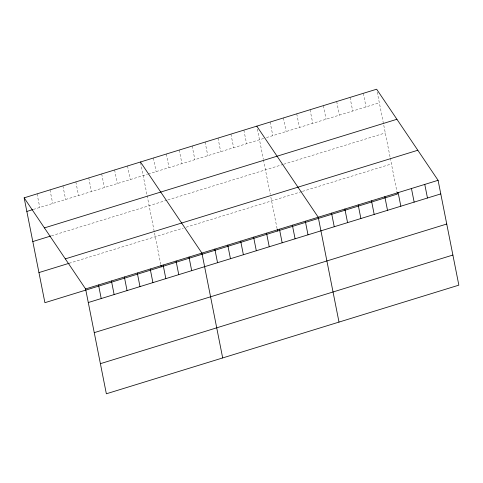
<?xml version="1.0" encoding="UTF-8"?>
<svg xmlns="http://www.w3.org/2000/svg" width="483" height="483" viewBox="0 0 483 483"><rect width="100%" height="100%" fill="white"/><g stroke="black" fill="none" stroke-linecap="round" stroke-linejoin="round"><path stroke-width="0.36" stroke-dasharray="2.42 1.81" d="M33.303 209.447L147.472 174.266M148.19 174.043L263.694 138.452M266.495 137.589L379.336 102.813M51.476 235.801L167.082 200.173M167.8 199.95L282.972 164.462M283.672 164.244L385.301 132.928M69.105 263.283L183.274 228.103M186.148 227.215L301.73 191.594M302.43 191.383L391.441 163.948M377.211 92.078L390.125 157.301M390.27 158.044L396.978 191.914M363.331 93.322L366.023 106.918M350.012 97.421L352.705 111.024M336.693 101.527L339.386 115.123M323.381 105.632L326.073 119.229M310.062 109.732L312.755 123.334M296.743 113.837L299.436 127.434M283.43 117.943L286.123 131.539M270.112 122.042L272.804 135.645M257.361 129.009L263.32 159.106M263.464 159.825L270.281 194.238M270.86 197.191L277.133 228.845M243.873 130.132L246.565 143.729M230.946 134.117L233.639 147.713M218.02 138.096L220.713 151.698M205.1 142.08L207.793 155.677M192.174 146.065L194.866 159.662M179.247 150.044L181.94 163.646M166.321 154.029L169.014 167.625M153.401 158.013L156.094 171.61M140.613 162.711L147.001 194.951M147.14 195.669L160.809 264.69M127.548 165.977L130.241 179.579M114.622 169.962L117.315 183.558M101.702 173.946L104.394 187.543M88.775 177.925L91.468 191.528M75.849 181.91L78.542 195.506M62.923 185.895L65.616 199.491M50.003 189.873L52.689 203.476M37.076 193.858L39.769 207.455"/><path stroke-width="0.72" d="M24.15 197.843L376.643 89.216L438.087 180.31L458.85 285.157L106.357 393.784L85.594 288.937L24.15 197.843L44.913 302.69L397.406 194.063L397.123 192.632M26.843 211.439L32.584 209.67M44.424 227.904L396.923 119.277M32.808 241.554L50.757 236.018M65.32 258.876L417.813 150.249M38.948 272.575L69.105 263.283M85.594 288.937L438.087 180.31M88.286 302.533L440.78 193.906M94.251 332.648L446.745 224.021M100.392 363.675L452.885 255.048M256.799 126.148L318.243 217.241L339 322.089M140.475 161.992L201.918 253.092L222.681 357.939M424.774 184.415L427.467 198.012M411.456 188.515L414.148 202.117M398.143 192.62L400.836 206.217M384.824 196.726L387.517 210.322M371.505 200.831L374.198 214.428M358.193 204.931L360.886 218.533M344.874 209.036L347.567 222.633M331.555 213.142L334.248 226.738M305.316 221.226L308.009 234.823M292.39 225.211L295.083 238.807M279.47 229.19L282.157 242.792M277.272 229.564L277.556 230.995M266.544 233.174L269.236 246.771M253.617 237.159L256.31 250.755M240.691 241.144L243.384 254.74M227.765 245.123L230.457 258.725M214.844 249.107L217.537 262.704M188.992 257.071L191.685 270.673M176.066 261.055L178.758 274.652M163.145 265.04L165.838 278.637M160.948 265.409L161.231 266.845M150.219 269.019L152.912 282.621M137.293 273.004L139.985 286.6M124.366 276.988L127.059 290.585M111.446 280.973L114.139 294.57M98.52 284.952L101.213 298.554"/></g></svg>
